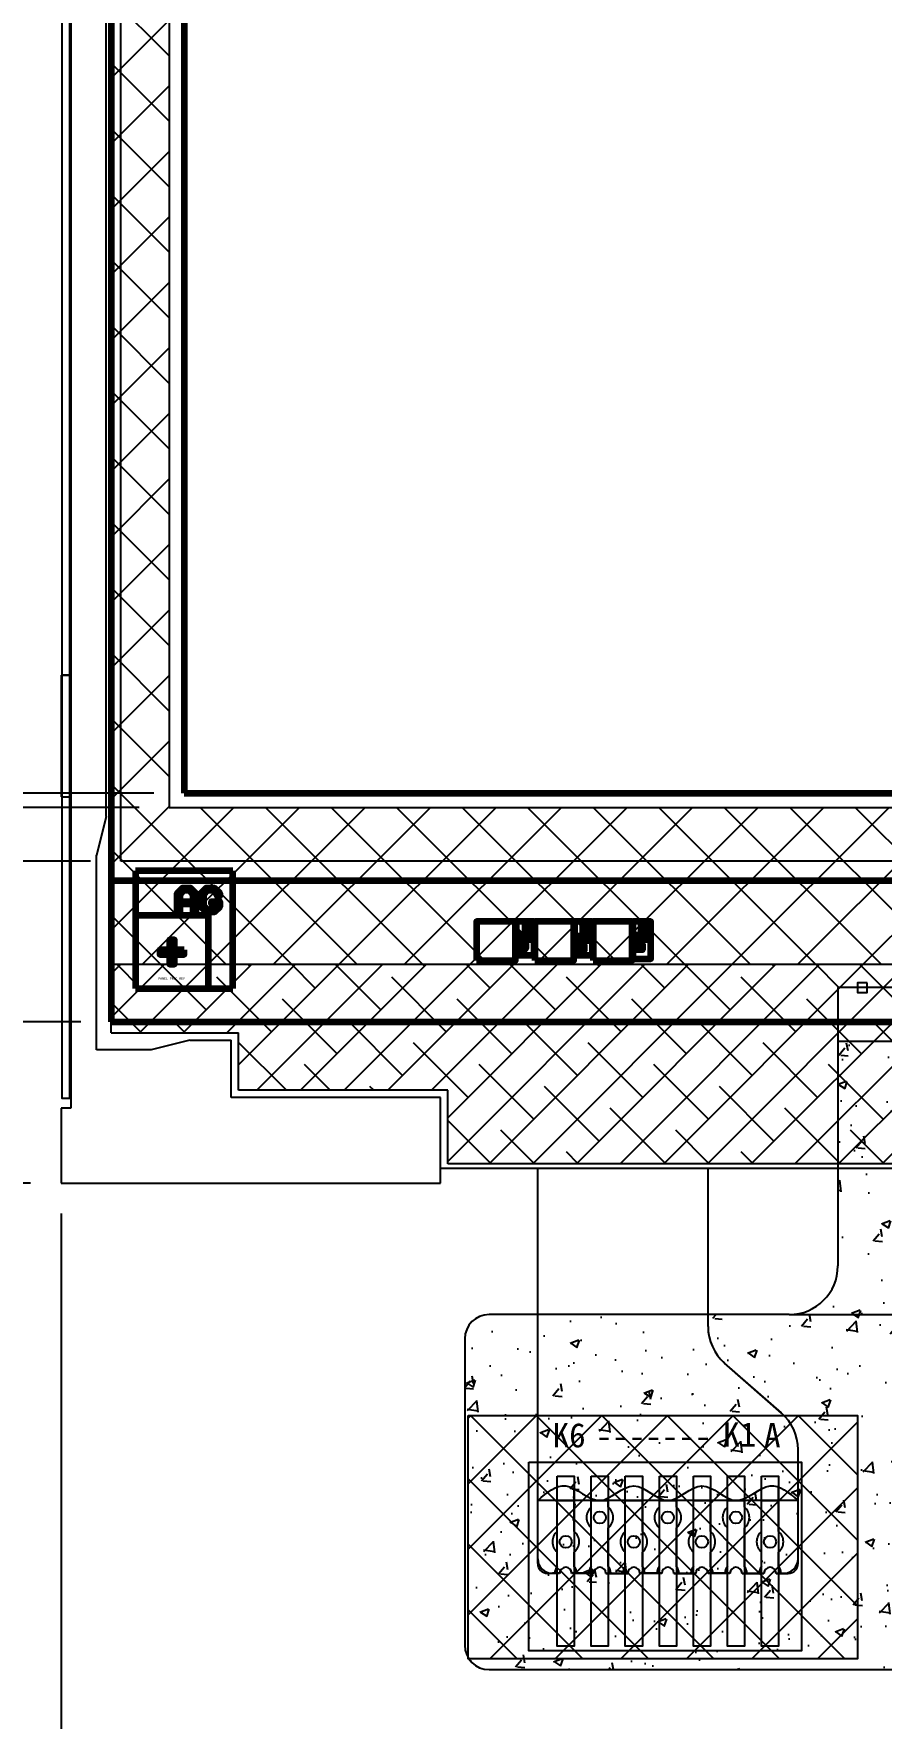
# Model space of a CAD drawing. Header units: millimetres. Extents: x -14728 to -14345, y -1653 to -1382.
# Drawn here: x -14659.1 to -14641.67, y -1516.21 to -1481.58 of the extents above; entities that cross this region are included whole.
import ezdxf
from ezdxf.enums import TextEntityAlignment as Align

# ---------------------------------------------------------------- set-up
doc = ezdxf.new("R2010")
doc.units = ezdxf.units.MM
for name, color, linetype, lineweight in [('Baseline.drawing', 190, 'Continuous', 100), ('GATE.drawing', 3, 'Continuous', 100), ('TFT_line.drawing', 3, 'Continuous', 100)]:
    doc.layers.add(name, color=color, linetype=linetype, lineweight=lineweight)
for name, color, linetype in [('bezel', 6, 'Continuous'), ('BL_FPC', 40, 'Continuous'), ('DIM（标注）', 3, 'Continuous'), ('FPC', 41, 'Continuous'), ('house', 7, 'Continuous'), ('lcd', 4, 'Continuous'), ('T-SHADING黑白双面胶', 5, 'Continuous'), ('遮光胶带', 160, 'Continuous')]:
    doc.layers.add(name, color=color, linetype=linetype)
doc.styles.get("Standard").update_dxf_attribs({"font": 'SimSun.ttf'})
doc.styles.add('宋体', font='SimSun.ttf')
doc.dimstyles.new('副本 ISO-25', dxfattribs={"dimtxt": 3, "dimasz": 2, "dimexe": 1.25, "dimexo": 0.625, "dimtad": 1, "dimdsep": 46, "dimtxsty": '宋体', "dimcen": 2.5, "dimclrt": 256, "dimadec": 0, "dimazin": 0, "dimtfac": 1, "dimtmove": 0, "dimatfit": 3, "dimfxl": 1, "dimarcsym": 0})

# ---------------------------------------------------------------- blocks, each defined once
blk = doc.blocks.new('*D150')
at = {"layer": 'Defpoints', "color": 0, "transparency": 16777216}
for p in [(-14656.005, -1432.386), (-14664.056, -1497.186), (-14656.005, -1497.186)]:
    blk.add_point(p, dxfattribs=at)
at = {"layer": 'DIM（标注）', "color": 0, "lineweight": -2, "transparency": 16777216}
for p, q in [((-14656.63, -1432.386), (-14665.306, -1432.386)), ((-14664.056, -1434.386), (-14664.056, -1495.186)), ((-14656.63, -1497.186), (-14665.306, -1497.186))]:
    blk.add_line(p, q, dxfattribs=at)
at = {"layer": 'DIM（标注）', "color": 0, "transparency": 16777216}
for points in [[(-14664.389, -1434.386), (-14663.722, -1434.386), (-14664.056, -1432.386)], [(-14664.389, -1495.186), (-14663.722, -1495.186), (-14664.056, -1497.186)]]:
    blk.add_solid(points, dxfattribs=at)
at = {"layer": 'DIM（标注）', "transparency": 16777216, "insert": (-14666.591, -1464.786), "char_height": 3, "attachment_point": 5, "rotation": 90, "style": '宋体'}
blk.add_mtext('64.8 (LCD A.A)', dxfattribs=at)
blk = doc.blocks.new('*D152')
at = {"layer": 'Defpoints', "color": 0, "transparency": 16777216}
for p in [(-14657.305, -1431.086), (-14674.882, -1498.586), (-14657.305, -1498.586)]:
    blk.add_point(p, dxfattribs=at)
at = {"layer": 'DIM（标注）', "color": 0, "lineweight": -2, "transparency": 16777216}
for p, q in [((-14657.93, -1431.086), (-14676.132, -1431.086)), ((-14674.882, -1433.086), (-14674.882, -1496.586)), ((-14657.93, -1498.586), (-14676.132, -1498.586))]:
    blk.add_line(p, q, dxfattribs=at)
at = {"layer": 'DIM（标注）', "color": 0, "transparency": 16777216}
for points in [[(-14675.216, -1433.086), (-14674.549, -1433.086), (-14674.882, -1431.086)], [(-14675.216, -1496.586), (-14674.549, -1496.586), (-14674.882, -1498.586)]]:
    blk.add_solid(points, dxfattribs=at)
at = {"layer": 'DIM（标注）', "transparency": 16777216, "insert": (-14677.418, -1464.836), "char_height": 3, "attachment_point": 5, "rotation": 90, "style": '宋体'}
blk.add_mtext('67.5%%P0.2 (POL)', dxfattribs=at)
blk = doc.blocks.new('*D154')
at = {"layer": 'Defpoints', "color": 0, "transparency": 16777216}
for p in [(-14657.505, -1430.886), (-14679.781, -1501.886), (-14657.505, -1501.886)]:
    blk.add_point(p, dxfattribs=at)
at = {"layer": 'DIM（标注）', "color": 0, "lineweight": -2, "transparency": 16777216}
for p, q in [((-14658.13, -1430.886), (-14681.031, -1430.886)), ((-14679.781, -1432.886), (-14679.781, -1499.886)), ((-14658.13, -1501.886), (-14681.031, -1501.886))]:
    blk.add_line(p, q, dxfattribs=at)
at = {"layer": 'DIM（标注）', "color": 0, "transparency": 16777216}
for points in [[(-14680.114, -1432.886), (-14679.448, -1432.886), (-14679.781, -1430.886)], [(-14680.114, -1499.886), (-14679.448, -1499.886), (-14679.781, -1501.886)]]:
    blk.add_solid(points, dxfattribs=at)
at = {"layer": 'DIM（标注）', "transparency": 16777216, "insert": (-14682.317, -1466.386), "char_height": 3, "attachment_point": 5, "rotation": 90, "style": '宋体'}
blk.add_mtext('71%%P0.2 (LCD)', dxfattribs=at)
blk = doc.blocks.new('*D165')
at = {"layer": 'Defpoints', "color": 0, "transparency": 16777216}
for p in [(-14658.535, -1429.206), (-14684.621, -1505.206), (-14658.535, -1505.206)]:
    blk.add_point(p, dxfattribs=at)
at = {"layer": 'DIM（标注）', "color": 0, "lineweight": -2, "transparency": 16777216}
for p, q in [((-14659.16, -1429.206), (-14685.871, -1429.206)), ((-14684.621, -1431.206), (-14684.621, -1503.206)), ((-14659.16, -1505.206), (-14685.871, -1505.206))]:
    blk.add_line(p, q, dxfattribs=at)
at = {"layer": 'DIM（标注）', "color": 0, "transparency": 16777216}
for points in [[(-14684.954, -1431.206), (-14684.287, -1431.206), (-14684.621, -1429.206)], [(-14684.954, -1503.206), (-14684.287, -1503.206), (-14684.621, -1505.206)]]:
    blk.add_solid(points, dxfattribs=at)
at = {"layer": 'DIM（标注）', "transparency": 16777216, "insert": (-14687.156, -1467.206), "char_height": 3, "attachment_point": 5, "rotation": 90, "style": '宋体'}
blk.add_mtext('76%%P0.2 (BL)', dxfattribs=at)
blk = doc.blocks.new('*D166')
at = {"layer": 'Defpoints', "color": 0, "transparency": 16777216}
for p in [(-14684.621, -1505.206), (-14658.535, -1505.206), (-14636.405, -1529.236)]:
    blk.add_point(p, dxfattribs=at)
at = {"layer": 'DIM（标注）', "color": 0, "lineweight": -2, "transparency": 16777216}
for p, q in [((-14659.16, -1505.206), (-14685.871, -1505.206)), ((-14684.621, -1527.236), (-14684.621, -1507.206)), ((-14637.03, -1529.236), (-14685.871, -1529.236))]:
    blk.add_line(p, q, dxfattribs=at)
at = {"layer": 'DIM（标注）', "color": 0, "transparency": 16777216}
for points in [[(-14684.954, -1507.206), (-14684.287, -1507.206), (-14684.621, -1505.206)], [(-14684.954, -1527.236), (-14684.287, -1527.236), (-14684.621, -1529.236)]]:
    blk.add_solid(points, dxfattribs=at)
at = {"layer": 'DIM（标注）', "transparency": 16777216, "insert": (-14686.863, -1517.221), "char_height": 3, "attachment_point": 5, "rotation": 90, "style": '宋体'}
blk.add_mtext('24.03%%P0.5', dxfattribs=at)
blk = doc.blocks.new('*D158')
at = {"layer": 'Defpoints', "color": 0, "transparency": 16777216}
for p in [(-14658.535, -1505.206), (-14637.205, -1528.936), (-14637.205, -1543.776)]:
    blk.add_point(p, dxfattribs=at)
at = {"layer": 'DIM（标注）', "color": 0, "lineweight": -2, "transparency": 16777216}
for p, q in [((-14658.535, -1505.831), (-14658.535, -1545.026)), ((-14637.205, -1529.561), (-14637.205, -1545.026)), ((-14656.535, -1543.776), (-14639.205, -1543.776))]:
    blk.add_line(p, q, dxfattribs=at)
at = {"layer": 'DIM（标注）', "color": 0, "transparency": 16777216}
for points in [[(-14656.535, -1543.443), (-14656.535, -1544.11), (-14658.535, -1543.776)], [(-14639.205, -1543.443), (-14639.205, -1544.11), (-14637.205, -1543.776)]]:
    blk.add_solid(points, dxfattribs=at)
at = {"layer": 'DIM（标注）', "transparency": 16777216, "insert": (-14647.87, -1541.534), "char_height": 3, "attachment_point": 5, "style": '宋体'}
blk.add_mtext('21.3%%P0.5', dxfattribs=at)
blk = doc.blocks.new('BL20260327')
at = {"layer": 'T-SHADING黑白双面胶', "ltscale": 0.2}
h = blk.add_hatch(dxfattribs=at)
h.set_pattern_fill('ANSI37,_O', color=256, scale=0.3)
h.set_pattern_definition([(45, (-15383.404, 139.4954), (-0.6735192, 0.6735192), []), (135, (-15383.404, 139.4954), (-0.6735192, -0.6735192), [])])
h.paths.add_polyline_path([(-14838.024, -1518.565), (-14838.024, -1448.745), (-14889.624, -1448.745), (-14889.624, -1518.565)])
h.paths.add_polyline_path([(-14839.224, -1515.345), (-14888.424, -1515.345), (-14888.424, -1449.945), (-14839.224, -1449.945)], flags=16)
at = {"layer": '遮光胶带'}
h = blk.add_hatch(dxfattribs=at)
h.set_pattern_fill('ANSI38,_O', color=201, scale=0.2)
h.set_pattern_definition([(45, (-15383.404, 139.4954), (-0.4490128, 0.4490128), []), (135, (-15383.404, 139.4954), (-1.34703842, 0.4490128), [1.5875, -0.9525])])
h.paths.add_polyline_path([(-14840.703, -1519.975), (-14838.024, -1519.975), (-14838.024, -1518.565), (-14889.624, -1518.565), (-14889.624, -1519.975), (-14887.004, -1519.975), (-14887.004, -1521.155), (-14882.704, -1521.155), (-14882.704, -1522.665), (-14847.354, -1522.665), (-14847.354, -1521.155), (-14840.703, -1521.155)])
at = {"layer": 'bezel'}
blk.add_lwpolyline([(-14890.479, -1521.325), (-14890.629, -1521.325), (-14890.629, -1449.265), (-14890.479, -1449.265)], close=True, dxfattribs=at)
at = {"layer": 'BL_FPC'}
for p, q in [((-14880.854, -1530.885), (-14880.854, -1522.765)), ((-14877.354, -1526.01), (-14877.354, -1522.765)), ((-14875.844, -1527.789), (-14877.014, -1526.761)), ((-14875.504, -1530.885), (-14875.504, -1528.54)), ((-14880.454, -1530.224), (-14880.454, -1529.309)), ((-14880.104, -1530.224), (-14880.104, -1529.345)), ((-14879.754, -1529.724), (-14879.754, -1529.545)), ((-14879.404, -1529.724), (-14879.404, -1529.535)), ((-14879.054, -1530.224), (-14879.054, -1529.33)), ((-14878.704, -1530.224), (-14878.704, -1529.332)), ((-14878.354, -1529.724), (-14878.354, -1529.538)), ((-14878.004, -1529.724), (-14878.004, -1529.538)), ((-14877.654, -1530.224), (-14877.654, -1529.332)), ((-14877.304, -1530.224), (-14877.304, -1529.33)), ((-14876.954, -1529.724), (-14876.954, -1529.535)), ((-14876.604, -1529.724), (-14876.604, -1529.545)), ((-14876.254, -1530.224), (-14876.254, -1529.345)), ((-14875.904, -1530.224), (-14875.904, -1529.309)), ((-14879.754, -1530.943), (-14879.754, -1530.149)), ((-14879.404, -1530.943), (-14879.404, -1530.149)), ((-14878.354, -1530.943), (-14878.354, -1530.149)), ((-14878.004, -1530.943), (-14878.004, -1530.149)), ((-14876.954, -1530.943), (-14876.954, -1530.149)), ((-14876.604, -1530.943), (-14876.604, -1530.149)), ((-14880.454, -1530.943), (-14880.454, -1530.649)), ((-14880.104, -1530.943), (-14880.104, -1530.649)), ((-14879.054, -1530.943), (-14879.054, -1530.649)), ((-14878.704, -1530.943), (-14878.704, -1530.649)), ((-14877.654, -1530.943), (-14877.654, -1530.649)), ((-14877.304, -1530.943), (-14877.304, -1530.649)), ((-14876.254, -1530.943), (-14876.254, -1530.649)), ((-14875.904, -1530.943), (-14875.904, -1530.649)), ((-14880.404, -1531.085), (-14880.654, -1531.085)), ((-14879.704, -1531.085), (-14880.154, -1531.085)), ((-14879.454, -1531.085), (-14879.004, -1531.085)), ((-14878.304, -1531.085), (-14878.754, -1531.085)), ((-14878.054, -1531.085), (-14877.604, -1531.085)), ((-14876.904, -1531.085), (-14877.354, -1531.085)), ((-14876.654, -1531.085), (-14876.204, -1531.085)), ((-14875.954, -1531.085), (-14875.704, -1531.085))]:
    blk.add_line(p, q, dxfattribs=at)
for centre in [(-14879.579, -1529.936), (-14878.179, -1529.936), (-14876.779, -1529.936), (-14880.279, -1530.436), (-14878.879, -1530.436), (-14877.479, -1530.436), (-14876.079, -1530.436)]:
    blk.add_circle(centre, 0.125, dxfattribs=at)
for centre, radius, start, end in [((-14876.354, -1526.01), 1, 180, 228.7006), ((-14876.504, -1528.54), 1, 0, 48.7006), ((-14879.579, -1529.936), 0.275, 129.5212, 230.4788), ((-14879.579, -1529.936), 0.275, 129.5212, 230.4788), ((-14879.579, -1529.936), 0.275, 309.5212, 50.4788), ((-14879.579, -1529.936), 0.275, 309.5212, 50.4788), ((-14878.179, -1529.936), 0.275, 129.5212, 230.4788), ((-14878.179, -1529.936), 0.275, 129.5212, 230.4788), ((-14878.179, -1529.936), 0.275, 309.5212, 50.4788), ((-14878.179, -1529.936), 0.275, 309.5212, 50.4788), ((-14876.779, -1529.936), 0.275, 129.5212, 230.4788), ((-14876.779, -1529.936), 0.275, 129.5212, 230.4788), ((-14876.779, -1529.936), 0.275, 309.5212, 50.4788), ((-14876.779, -1529.936), 0.275, 309.5212, 50.4788), ((-14880.279, -1530.436), 0.275, 129.5212, 230.4788), ((-14880.279, -1530.436), 0.275, 129.5212, 230.4788), ((-14880.279, -1530.436), 0.275, 309.5212, 50.4788), ((-14880.279, -1530.436), 0.275, 309.5212, 50.4788), ((-14878.879, -1530.436), 0.275, 129.5212, 230.4788), ((-14878.879, -1530.436), 0.275, 129.5212, 230.4788), ((-14878.879, -1530.436), 0.275, 309.5212, 50.4788), ((-14878.879, -1530.436), 0.275, 309.5212, 50.4788), ((-14877.479, -1530.436), 0.275, 129.5212, 230.4788), ((-14877.479, -1530.436), 0.275, 129.5212, 230.4788), ((-14877.479, -1530.436), 0.275, 309.5212, 50.4788), ((-14877.479, -1530.436), 0.275, 309.5212, 50.4788), ((-14876.079, -1530.436), 0.275, 129.5212, 230.4788), ((-14876.079, -1530.436), 0.275, 129.5212, 230.4788), ((-14876.079, -1530.436), 0.275, 309.5212, 50.4788), ((-14876.079, -1530.436), 0.275, 309.5212, 50.4788), ((-14880.654, -1530.885), 0.2, 180, 270), ((-14880.279, -1531.085), 0.225, 141.0576, 180), ((-14880.279, -1531.085), 0.225, 141.0576, 180), ((-14880.279, -1531.085), 0.125, 0, 180), ((-14880.279, -1531.085), 0.125, 0, 180), ((-14880.279, -1531.085), 0.225, 0, 38.9424), ((-14880.279, -1531.085), 0.225, 0, 38.9424), ((-14879.579, -1531.085), 0.225, 141.0576, 180), ((-14879.579, -1531.085), 0.225, 141.0576, 180), ((-14879.579, -1531.085), 0.125, 0, 180), ((-14879.579, -1531.085), 0.125, 0, 180), ((-14879.579, -1531.085), 0.225, 0, 38.9424), ((-14879.579, -1531.085), 0.225, 0, 38.9424), ((-14878.879, -1531.085), 0.225, 141.0576, 180), ((-14878.879, -1531.085), 0.225, 141.0576, 180), ((-14878.879, -1531.085), 0.125, 0, 180), ((-14878.879, -1531.085), 0.125, 0, 180), ((-14878.879, -1531.085), 0.225, 0, 38.9424), ((-14878.879, -1531.085), 0.225, 0, 38.9424), ((-14878.179, -1531.085), 0.225, 141.0576, 180), ((-14878.179, -1531.085), 0.225, 141.0576, 180), ((-14878.179, -1531.085), 0.125, 0, 180), ((-14878.179, -1531.085), 0.125, 0, 180), ((-14878.179, -1531.085), 0.225, 0, 38.9424), ((-14878.179, -1531.085), 0.225, 0, 38.9424), ((-14877.479, -1531.085), 0.225, 141.0576, 180), ((-14877.479, -1531.085), 0.225, 141.0576, 180), ((-14877.479, -1531.085), 0.125, 0, 180), ((-14877.479, -1531.085), 0.125, 0, 180), ((-14877.479, -1531.085), 0.225, 0, 38.9424), ((-14877.479, -1531.085), 0.225, 0, 38.9424), ((-14876.779, -1531.085), 0.225, 141.0576, 180), ((-14876.779, -1531.085), 0.225, 141.0576, 180), ((-14876.779, -1531.085), 0.125, 0, 180), ((-14876.779, -1531.085), 0.125, 0, 180), ((-14876.779, -1531.085), 0.225, 0, 38.9424), ((-14876.779, -1531.085), 0.225, 0, 38.9424), ((-14876.079, -1531.085), 0.225, 141.0576, 180), ((-14876.079, -1531.085), 0.225, 141.0576, 180), ((-14876.079, -1531.085), 0.125, 0, 180), ((-14876.079, -1531.085), 0.125, 0, 180), ((-14876.079, -1531.085), 0.225, 0, 38.9424), ((-14876.079, -1531.085), 0.225, 0, 38.9424), ((-14875.704, -1530.885), 0.2, 270, 0)]:
    blk.add_arc(centre, radius, start, end, dxfattribs=at)
blk.add_spline([(-14880.854, -1529.585), (-14880.279, -1529.285), (-14879.579, -1529.585), (-14878.879, -1529.285), (-14878.179, -1529.585), (-14877.479, -1529.285), (-14876.779, -1529.585), (-14876.079, -1529.285), (-14875.504, -1529.585)], degree=3, dxfattribs=at)
at = {"layer": 'house'}
for p, q in [((-14889.724, -1515.525), (-14889.724, -1450.475)), ((-14890.454, -1491.565), (-14890.454, -1512.275)), ((-14890.454, -1512.275), (-14890.454, -1521.525)), ((-14890.654, -1512.625), (-14890.654, -1515.125)), ((-14890.454, -1512.625), (-14890.654, -1512.625)), ((-14890.654, -1515.125), (-14890.454, -1515.125)), ((-14889.724, -1515.525), (-14889.924, -1516.325)), ((-14889.924, -1520.325), (-14889.924, -1516.325)), ((-14888.004, -1520.125), (-14888.804, -1520.325)), ((-14888.004, -1520.125), (-14887.154, -1520.125)), ((-14887.154, -1521.305), (-14887.154, -1520.125)), ((-14888.804, -1520.325), (-14889.924, -1520.325)), ((-14882.854, -1521.305), (-14887.154, -1521.305)), ((-14882.854, -1523.065), (-14882.854, -1521.305)), ((-14890.454, -1521.525), (-14890.654, -1521.525)), ((-14890.654, -1521.525), (-14890.654, -1523.065)), ((-14890.454, -1521.325), (-14890.629, -1521.325)), ((-14847.204, -1522.765), (-14882.854, -1522.765)), ((-14890.654, -1523.065), (-14882.854, -1523.065))]:
    blk.add_line(p, q, dxfattribs=at)
at = {"layer": 'T-SHADING黑白双面胶'}
for p, q in [((-14889.624, -1518.565), (-14838.024, -1518.565)), ((-14889.624, -1519.975), (-14887.004, -1519.975)), ((-14887.004, -1521.155), (-14887.004, -1519.975)), ((-14882.704, -1521.155), (-14887.004, -1521.155)), ((-14882.704, -1522.665), (-14882.704, -1521.155)), ((-14847.354, -1522.665), (-14882.704, -1522.665))]:
    blk.add_line(p, q, dxfattribs=at)
blk.add_lwpolyline([(-14889.624, -1519.975), (-14889.624, -1448.745), (-14838.024, -1448.745), (-14838.024, -1519.975), (-14840.703, -1519.975), (-14840.703, -1521.155)], dxfattribs=at)
blk.add_lwpolyline([(-14888.424, -1449.945), (-14839.224, -1449.945), (-14839.224, -1515.345), (-14888.424, -1515.345)], close=True, dxfattribs=at)
at = {"char_height": 0.5, "width": 0.84097, "attachment_point": 1, "style": '宋体'}
for s, insert in [('K6', (-14880.549, -1527.995)), ('K1', (-14877.043, -1527.979)), ('A', (-14876.202, -1527.995)), ('-------', (-14879.664, -1528.011))]:
    blk.add_mtext(s, dxfattribs=dict(at, insert=insert))
blk = doc.blocks.new('*D175')
at = {"color": 0, "lineweight": -2, "transparency": 16777216}
for p, q in [((-14656.93, -1432.086), (-14671.052, -1432.086)), ((-14669.802, -1434.086), (-14669.802, -1495.486)), ((-14656.93, -1497.486), (-14671.052, -1497.486))]:
    blk.add_line(p, q, dxfattribs=at)
at = {"color": 0, "transparency": 16777216}
for points in [[(-14670.136, -1434.086), (-14669.469, -1434.086), (-14669.802, -1432.086)], [(-14670.136, -1495.486), (-14669.469, -1495.486), (-14669.802, -1497.486)]]:
    blk.add_solid(points, dxfattribs=at)
at = {"layer": 'Defpoints', "color": 0, "transparency": 16777216}
for p in [(-14656.305, -1432.086), (-14669.802, -1497.486), (-14656.305, -1497.486)]:
    blk.add_point(p, dxfattribs=at)
at = {"transparency": 16777216, "insert": (-14672.338, -1464.786), "char_height": 3, "attachment_point": 5, "rotation": 90, "style": '宋体'}
blk.add_mtext('65.4 (BL V.A)', dxfattribs=at)
blk = doc.blocks.new('et_name_l')
at = {"layer": 'GATE.drawing', "color": 3, "linetype": 'Continuous', "lineweight": 100}
for points in [[(-1.28, 0.077), (-0.91, 0.077), (-0.91, 0.766), (-0.98047, 0.766), (-0.98047, 0.449), (-0.95047, 0.449), (-0.95047, 0.389), (-1.01052, 0.389), (-1.04047, 0.419), (-1.01047, 0.449), (-0.98047, 0.449), (-0.98047, 0.766), (-1.095, 0.766), (-1.095, 0.493), (-1.08, 0.493), (-1.08, 0.343), (-1.11, 0.343), (-1.11, 0.333), (-1.08, 0.333), (-1.08, 0.318), (-1.095, 0.318), (-1.08, 0.303), (-1.08, 0.213), (-1.11, 0.183), (-1.2, 0.183), (-1.23, 0.213), (-1.23, 0.303), (-1.2, 0.333), (-1.17, 0.333), (-1.17, 0.303), (-1.185, 0.303), (-1.2, 0.288), (-1.2, 0.228), (-1.185, 0.213), (-1.125, 0.213), (-1.11, 0.228), (-1.11, 0.288), (-1.125, 0.303), (-1.125, 0.273), (-1.14, 0.273), (-1.14, 0.333), (-1.11, 0.333), (-1.11, 0.343), (-1.23, 0.343), (-1.23, 0.493), (-1.2, 0.493), (-1.2, 0.373), (-1.17, 0.373), (-1.17, 0.463), (-1.14, 0.463), (-1.14, 0.373), (-1.11, 0.373), (-1.11, 0.493), (-1.095, 0.493), (-1.095, 0.766), (-1.28, 0.766)], [(-0.08, 0.077), (0.29, 0.077), (0.29, 0.766), (0.21953, 0.766), (0.21953, 0.43), (0.24953, 0.43), (0.24953, 0.37), (0.18948, 0.37), (0.15953, 0.4), (0.18953, 0.43), (0.21953, 0.43), (0.21953, 0.766), (0.09, 0.766), (0.09, 0.474), (0.12, 0.474), (0.12, 0.444), (0.075, 0.444), (0.06, 0.429), (0.06, 0.354), (0.12, 0.354), (0.12, 0.324), (0.045, 0.324), (0.045, 0.314), (0.09, 0.314), (0.12, 0.284), (0.12, 0.164), (-0.03, 0.164), (-0.03, 0.284), (0, 0.314), (0.045, 0.314), (0.045, 0.324), (-0.03, 0.324), (-0.03, 0.444), (0, 0.474), (0.03, 0.474), (0.045, 0.459), (0.06, 0.474), (0.09, 0.474), (0.09, 0.766), (-0.08, 0.766)], [(1.12, 0), (1.49, 0), (1.49, 0.766), (1.41953, 0.766), (1.41953, 0.449), (1.44953, 0.449), (1.44953, 0.389), (1.38948, 0.389), (1.35953, 0.419), (1.38953, 0.449), (1.41953, 0.449), (1.41953, 0.766), (1.29, 0.766), (1.29, 0.493), (1.32, 0.493), (1.32, 0.478), (1.305, 0.478), (1.32, 0.463), (1.32, 0.373), (1.29, 0.343), (1.245, 0.343), (1.245, 0.333), (1.29, 0.333), (1.32, 0.303), (1.32, 0.183), (1.17, 0.183), (1.17, 0.303), (1.2, 0.333), (1.245, 0.333), (1.245, 0.343), (1.2, 0.343), (1.17, 0.373), (1.17, 0.463), (1.2, 0.493), (1.23, 0.493), (1.23, 0.463), (1.215, 0.463), (1.2, 0.448), (1.2, 0.388), (1.215, 0.373), (1.275, 0.373), (1.29, 0.388), (1.29, 0.448), (1.275, 0.463), (1.275, 0.433), (1.26, 0.433), (1.26, 0.493), (1.29, 0.493), (1.29, 0.766), (1.12, 0.766)], [(0, 0.354), (0, 0.429), (0.015, 0.444), (0.03, 0.429), (0.03, 0.354)], [(0, 0.194), (0, 0.269), (0.015, 0.284), (0.075, 0.284), (0.09, 0.269), (0.09, 0.194)], [(1.2, 0.213), (1.2, 0.288), (1.215, 0.303), (1.275, 0.303), (1.29, 0.288), (1.29, 0.213)]]:
    blk.add_lwpolyline(points, close=True, dxfattribs=at)
blk = doc.blocks.new('et_pad_uint')
at = {"layer": 'GATE.drawing', "color": 3, "linetype": 'Continuous', "lineweight": 100}
blk.add_lwpolyline([(-0.0005, -0.0005), (0.8005, -0.0005), (0.8005, 0.8005), (-0.0005, 0.8005)], close=True, dxfattribs=at)
blk = doc.blocks.new('mark_process')
at = {"layer": 'Baseline.drawing', "color": 190, "linetype": 'Continuous', "lineweight": 100}
blk.add_lwpolyline([(-0.001, -0.001), (0.001, -0.001), (0.001, 0.001), (-0.001, 0.001)], close=True, dxfattribs=at)
at = {"layer": 'GATE.drawing', "color": 3, "linetype": 'Continuous', "lineweight": 100}
blk.add_lwpolyline([(0.25, 0.05), (0.05, 0.05), (0.05, 0.25), (-0.05, 0.25), (-0.05, 0.05), (-0.25, 0.05), (-0.25, -0.05), (-0.05, -0.05), (-0.05, -0.25), (0.05, -0.25), (0.05, -0.05), (0.25, -0.05)], close=True, dxfattribs=at)
at = {"layer": 'TFT_line.drawing', "color": 3, "linetype": 'Continuous', "lineweight": 100}
blk.add_lwpolyline([(-0.75, -0.75), (0.75, -0.75), (0.75, 0.75), (-0.75, 0.75)], close=True, dxfattribs=at)
blk.add_text('PANEL PROC KEY', height=0.05, dxfattribs=at).set_placement((-0.007, -0.5425), align=Align.MIDDLE_CENTER)
blk = doc.blocks.new('zw$6EA4')
at = {"color": 6}
for p, q in [((-25.6, -33.8), (-25.6, 33.7)), ((25.6, -33.8), (-25.6, -33.8))]:
    blk.add_line(p, q, dxfattribs=at)
at = {"layer": 'lcd', "color": 4, "linetype": 'Continuous', "lineweight": 100}
for p, q in [((-25.8, 33.9), (-25.8, -34.2)), ((-25.8, 33.9), (-25.8, -37.1)), ((-25.8, -34.2), (25.8, -34.2)), ((-25.3, -36.42), (-23.3, -36.42)), ((-25.8, -37.1), (25.8, -37.1))]:
    blk.add_line(p, q, dxfattribs=at)
at = {"layer": 'lcd', "color": 2, "linetype": 'Continuous', "lineweight": 100}
for p, q in [((-23.3, -34), (-25.3, -34)), ((-25.3, -34), (-25.3, -36.42)), ((-23.3, -36.42), (-23.3, -34))]:
    blk.add_line(p, q, dxfattribs=at)
at = {"layer": 'lcd', "color": 4, "linetype": 'Continuous', "lineweight": 100}
blk.add_lwpolyline([(-24.3, -32.4), (24.3, -32.4), (24.3, 32.4), (-24.3, 32.4)], close=True, dxfattribs=at)
at = {"layer": 'lcd', "color": 2, "linetype": 'Continuous', "lineweight": 100}
for points in [[(-24.44491, -34.85), (-24.44491, -34.461), (-24.33391, -34.35), (-24.16741, -34.35), (-24.05641, -34.461), (-24.05641, -34.85), (-24.11191, -34.85), (-24.11191, -34.6835), (-24.38941, -34.6835), (-24.38941, -34.628), (-24.11191, -34.628), (-24.11191, -34.489), (-24.19491, -34.4055), (-24.30641, -34.4055), (-24.38941, -34.489), (-24.38941, -34.85)], [(-23.84541, -34.85), (-23.95641, -34.739), (-23.95641, -34.461), (-23.84541, -34.35), (-23.67891, -34.35), (-23.56791, -34.461), (-23.56791, -34.5165), (-23.62341, -34.5165), (-23.62341, -34.489), (-23.70641, -34.4055), (-23.81791, -34.4055), (-23.90091, -34.489), (-23.90091, -34.711), (-23.81791, -34.7945), (-23.70641, -34.7945), (-23.62341, -34.711), (-23.62341, -34.6835), (-23.73441, -34.6835), (-23.73441, -34.628), (-23.56791, -34.628), (-23.56791, -34.739), (-23.67891, -34.85)]]:
    blk.add_lwpolyline(points, close=True, dxfattribs=at)
at = {"color": 1, "linetype": 'Continuous', "lineweight": 100}
for name, p in [('et_pad_uint', (-18.29, -35.842)), ('et_name_l', (-16.195, -35.8075)), ('et_pad_uint', (-17.09, -35.842)), ('et_pad_uint', (-15.89, -35.842))]:
    blk.add_blockref(name, p, dxfattribs=at)
at = {"layer": 'lcd', "color": 4, "linetype": 'Continuous', "lineweight": 100, "row_count": 1, "column_count": 2, "row_spacing": 1.502, "column_spacing": 49.1}
blk.add_blockref('mark_process', (-24.55, -35.67), dxfattribs=at)

msp = doc.modelspace()

# ---------------------------------------------------------------- hatches: boundary and pattern name
at = {"layer": 'FPC'}
h = msp.add_hatch(dxfattribs=at)
h.set_pattern_fill('AR-CONC', color=250, scale=0.01, style=0)
h.set_pattern_definition([(50, (22.0583, 0.2078), (1.82184669, -0.15939086), [0.1905, -2.0955]), (355, (22.0583, 0.2078), (-0.35242826, 1.91056643), [0.1524, -1.6764]), (100.451, (22.2101, 0.1945), (1.46942502, 1.75116688), [0.1619, -1.7809]), (46.1842, (22.0583, 0.7158), (2.7107904, -0.42042328), [0.28575, -3.14325]), (96.6356, (22.2842, 0.6808), (2.37404234, 2.47425556), [0.24285, -2.67135]), (351.184, (22.0583, 0.7158), (2.37404606, 2.4742512), [0.2286, -2.5146]), (21, (22.3123, 0.5888), (1.5161488, -1.02265519), [0.1905, -2.0955]), (326, (22.3123, 0.5888), (0.61802028, 1.84187966), [0.1524, -1.6764]), (71.4514, (22.4387, 0.5036), (2.1341649, 0.81922858), [0.1619, -1.7809]), (37.5, (22.0583, 0.2078), (0.030886033, 0.84555039), [0, -1.65608, 0, -1.7018, 0, -1.68275]), (7.5, (22.0583, 0.2078), (0.668196625, 1.00180575), [0, -0.97028, 0, -1.61798, 0, -0.64135]), (327.5, (21.4919, 0.2078), (1.355905952, -0.05728744), [0, -0.635, 0, -1.9812, 0, -2.6289]), (317.5, (21.2379, 0.2078), (1.48129181, 0.25426491), [0, -0.8255, 0, -1.31572, 0, -1.8669])])
edge = h.paths.add_edge_path()
edge.add_line((-14637.205, -1523.236), (-14626.205, -1523.236))
edge.add_line((-14626.205, -1523.236), (-14626.205, -1516.206))
edge.add_arc((-14625.205, -1516.206), 1, 90, 180, ccw=False)
edge.add_line((-14625.205, -1515.206), (-14621.375, -1515.206))
edge.add_arc((-14621.375, -1514.706), 0.5, 270, 360)
edge.add_line((-14620.875, -1514.706), (-14620.875, -1507.946))
edge.add_line((-14620.875, -1507.946), (-14620.875, -1502.286))
edge.add_line((-14620.875, -1502.286), (-14642.565, -1502.286))
edge.add_line((-14642.565, -1502.286), (-14642.565, -1506.906))
edge.add_arc((-14643.565, -1506.906), 1, -90, 0, ccw=False)
edge.add_line((-14643.565, -1507.906), (-14649.735, -1507.906))
edge.add_arc((-14649.735, -1508.406), 0.5, 90, 180)
edge.add_line((-14650.235, -1508.406), (-14650.235, -1514.706))
edge.add_arc((-14649.735, -1514.706), 0.5, 180, 270)
edge.add_line((-14649.735, -1515.206), (-14638.205, -1515.206))
edge.add_arc((-14638.205, -1516.206), 1, 0, 90, ccw=False)
edge.add_line((-14637.205, -1516.206), (-14637.205, -1523.236))
h = msp.add_hatch(dxfattribs=at)
h.set_pattern_fill('ANSI37', color=2, scale=0.3)
h.set_pattern_definition([(45, (475.1084, 2.0634), (-0.67351921, 0.67351921), []), (135, (475.1084, 2.0634), (-0.67351921, -0.67351921), [])])
h.paths.add_polyline_path([(-14650.163, -1509.984), (-14650.163, -1514.984), (-14642.163, -1514.984), (-14642.163, -1509.984)])

# ---------------------------------------------------------------- linework, layer by layer
msp.add_lwpolyline([(-14641.965, -1501.086), (-14642.165, -1501.086), (-14642.165, -1501.286), (-14641.965, -1501.286)], close=True)
msp.add_lwpolyline([(-14641.965, -1501.086), (-14642.165, -1501.086), (-14642.165, -1501.286), (-14641.965, -1501.286)], close=True)
at = {"layer": 'bezel'}
msp.add_lwpolyline([(-14658.36, -1503.466), (-14658.51, -1503.466), (-14658.51, -1431.406), (-14658.36, -1431.406)], close=True, dxfattribs=at)
at = {"layer": 'BL_FPC'}
for p, q in [((-14648.735, -1512.926), (-14648.735, -1504.906)), ((-14645.235, -1508.151), (-14645.235, -1504.906)), ((-14643.725, -1509.93), (-14644.895, -1508.903)), ((-14643.385, -1512.926), (-14643.385, -1510.682)), ((-14643.385, -1511.726), (-14648.735, -1511.726)), ((-14643.385, -1511.726), (-14648.735, -1511.726)), ((-14648.335, -1512.366), (-14648.335, -1511.726)), ((-14648.335, -1511.726), (-14647.985, -1511.726)), ((-14648.335, -1512.366), (-14648.335, -1511.726)), ((-14648.335, -1511.726), (-14647.985, -1511.726)), ((-14647.985, -1512.366), (-14647.985, -1511.726)), ((-14647.985, -1512.366), (-14647.985, -1511.726)), ((-14647.635, -1511.866), (-14647.635, -1511.726)), ((-14647.635, -1511.726), (-14647.285, -1511.726)), ((-14647.635, -1511.866), (-14647.635, -1511.726)), ((-14647.635, -1511.726), (-14647.285, -1511.726)), ((-14647.285, -1511.866), (-14647.285, -1511.726)), ((-14647.285, -1511.866), (-14647.285, -1511.726)), ((-14646.935, -1512.366), (-14646.935, -1511.726)), ((-14646.935, -1511.726), (-14646.585, -1511.726)), ((-14646.935, -1512.366), (-14646.935, -1511.726)), ((-14646.935, -1511.726), (-14646.585, -1511.726)), ((-14646.585, -1512.366), (-14646.585, -1511.726)), ((-14646.585, -1512.366), (-14646.585, -1511.726)), ((-14646.235, -1511.866), (-14646.235, -1511.726)), ((-14646.235, -1511.726), (-14645.885, -1511.726)), ((-14646.235, -1511.866), (-14646.235, -1511.726)), ((-14646.235, -1511.726), (-14645.885, -1511.726)), ((-14645.885, -1511.866), (-14645.885, -1511.726)), ((-14645.885, -1511.866), (-14645.885, -1511.726)), ((-14645.535, -1512.366), (-14645.535, -1511.726)), ((-14645.535, -1511.726), (-14645.185, -1511.726)), ((-14645.535, -1512.366), (-14645.535, -1511.726)), ((-14645.535, -1511.726), (-14645.185, -1511.726)), ((-14645.185, -1512.366), (-14645.185, -1511.726)), ((-14645.185, -1512.366), (-14645.185, -1511.726)), ((-14644.835, -1511.866), (-14644.835, -1511.726)), ((-14644.835, -1511.726), (-14644.485, -1511.726)), ((-14644.835, -1511.866), (-14644.835, -1511.726)), ((-14644.835, -1511.726), (-14644.485, -1511.726)), ((-14644.485, -1511.866), (-14644.485, -1511.726)), ((-14644.485, -1511.866), (-14644.485, -1511.726)), ((-14644.135, -1512.366), (-14644.135, -1511.726)), ((-14644.135, -1511.726), (-14643.785, -1511.726)), ((-14644.135, -1512.366), (-14644.135, -1511.726)), ((-14644.135, -1511.726), (-14643.785, -1511.726)), ((-14643.785, -1512.366), (-14643.785, -1511.726)), ((-14643.785, -1512.366), (-14643.785, -1511.726)), ((-14647.635, -1513.085), (-14647.635, -1512.29)), ((-14647.635, -1513.085), (-14647.635, -1512.29)), ((-14647.285, -1513.085), (-14647.285, -1512.29)), ((-14647.285, -1513.085), (-14647.285, -1512.29)), ((-14646.235, -1513.085), (-14646.235, -1512.29)), ((-14646.235, -1513.085), (-14646.235, -1512.29)), ((-14645.885, -1513.085), (-14645.885, -1512.29)), ((-14645.885, -1513.085), (-14645.885, -1512.29)), ((-14644.835, -1513.085), (-14644.835, -1512.29)), ((-14644.835, -1513.085), (-14644.835, -1512.29)), ((-14644.485, -1513.085), (-14644.485, -1512.29)), ((-14644.485, -1513.085), (-14644.485, -1512.29)), ((-14648.335, -1513.085), (-14648.335, -1512.79)), ((-14648.335, -1513.085), (-14648.335, -1512.79)), ((-14647.985, -1513.085), (-14647.985, -1512.79)), ((-14647.985, -1513.085), (-14647.985, -1512.79)), ((-14646.935, -1513.085), (-14646.935, -1512.79)), ((-14646.935, -1513.085), (-14646.935, -1512.79)), ((-14646.585, -1513.085), (-14646.585, -1512.79)), ((-14646.585, -1513.085), (-14646.585, -1512.79)), ((-14645.535, -1513.085), (-14645.535, -1512.79)), ((-14645.535, -1513.085), (-14645.535, -1512.79)), ((-14645.185, -1513.085), (-14645.185, -1512.79)), ((-14645.185, -1513.085), (-14645.185, -1512.79)), ((-14644.135, -1513.085), (-14644.135, -1512.79)), ((-14644.135, -1513.085), (-14644.135, -1512.79)), ((-14643.785, -1513.085), (-14643.785, -1512.79)), ((-14643.785, -1513.085), (-14643.785, -1512.79)), ((-14648.285, -1513.226), (-14648.435, -1513.226)), ((-14647.585, -1513.226), (-14648.035, -1513.226)), ((-14647.585, -1513.226), (-14648.035, -1513.226)), ((-14647.335, -1513.226), (-14646.885, -1513.226)), ((-14647.335, -1513.226), (-14646.885, -1513.226)), ((-14646.185, -1513.226), (-14646.635, -1513.226)), ((-14646.185, -1513.226), (-14646.635, -1513.226)), ((-14645.935, -1513.226), (-14645.485, -1513.226)), ((-14645.935, -1513.226), (-14645.485, -1513.226)), ((-14644.785, -1513.226), (-14645.235, -1513.226)), ((-14644.785, -1513.226), (-14645.235, -1513.226)), ((-14644.535, -1513.226), (-14644.085, -1513.226)), ((-14644.535, -1513.226), (-14644.085, -1513.226)), ((-14643.835, -1513.226), (-14643.685, -1513.226))]:
    msp.add_line(p, q, dxfattribs=at)
for centre in [(-14647.46, -1512.078), (-14647.46, -1512.078), (-14646.06, -1512.078), (-14646.06, -1512.078), (-14644.66, -1512.078), (-14644.66, -1512.078), (-14648.16, -1512.578), (-14648.16, -1512.578), (-14646.76, -1512.578), (-14646.76, -1512.578), (-14645.36, -1512.578), (-14645.36, -1512.578), (-14643.96, -1512.578), (-14643.96, -1512.578)]:
    msp.add_circle(centre, 0.125, dxfattribs=at)
for centre, radius, start, end in [((-14644.235, -1508.151), 1, 180, 228.7006), ((-14644.385, -1510.682), 1, 0, 48.7006), ((-14647.46, -1512.078), 0.275, 129.5212, 230.4788), ((-14647.46, -1512.078), 0.275, 129.5212, 230.4788), ((-14647.46, -1512.078), 0.275, 309.5212, 50.4788), ((-14647.46, -1512.078), 0.275, 309.5212, 50.4788), ((-14646.06, -1512.078), 0.275, 129.5212, 230.4788), ((-14646.06, -1512.078), 0.275, 129.5212, 230.4788), ((-14646.06, -1512.078), 0.275, 309.5212, 50.4788), ((-14646.06, -1512.078), 0.275, 309.5212, 50.4788), ((-14644.66, -1512.078), 0.275, 129.5212, 230.4788), ((-14644.66, -1512.078), 0.275, 129.5212, 230.4788), ((-14644.66, -1512.078), 0.275, 309.5212, 50.4788), ((-14644.66, -1512.078), 0.275, 309.5212, 50.4788), ((-14648.16, -1512.578), 0.275, 129.5212, 230.4788), ((-14648.16, -1512.578), 0.275, 129.5212, 230.4788), ((-14648.16, -1512.578), 0.275, 309.5212, 50.4788), ((-14648.16, -1512.578), 0.275, 309.5212, 50.4788), ((-14646.76, -1512.578), 0.275, 129.5212, 230.4788), ((-14646.76, -1512.578), 0.275, 129.5212, 230.4788), ((-14646.76, -1512.578), 0.275, 309.5212, 50.4788), ((-14646.76, -1512.578), 0.275, 309.5212, 50.4788), ((-14645.36, -1512.578), 0.275, 129.5212, 230.4788), ((-14645.36, -1512.578), 0.275, 129.5212, 230.4788), ((-14645.36, -1512.578), 0.275, 309.5212, 50.4788), ((-14645.36, -1512.578), 0.275, 309.5212, 50.4788), ((-14643.96, -1512.578), 0.275, 129.5212, 230.4788), ((-14643.96, -1512.578), 0.275, 129.5212, 230.4788), ((-14643.96, -1512.578), 0.275, 309.5212, 50.4788), ((-14643.96, -1512.578), 0.275, 309.5212, 50.4788), ((-14648.435, -1512.926), 0.3, 180, 270), ((-14643.685, -1512.926), 0.3, 270, 0), ((-14648.16, -1513.226), 0.225, 141.0576, 180), ((-14648.16, -1513.226), 0.225, 141.0576, 180), ((-14648.16, -1513.226), 0.125, 0, 180), ((-14648.16, -1513.226), 0.125, 0, 180), ((-14648.16, -1513.226), 0.225, 0, 38.9424), ((-14648.16, -1513.226), 0.225, 0, 38.9424), ((-14647.46, -1513.226), 0.225, 141.0576, 180), ((-14647.46, -1513.226), 0.225, 141.0576, 180), ((-14647.46, -1513.226), 0.125, 0, 180), ((-14647.46, -1513.226), 0.125, 0, 180), ((-14647.46, -1513.226), 0.225, 0, 38.9424), ((-14647.46, -1513.226), 0.225, 0, 38.9424), ((-14646.76, -1513.226), 0.225, 141.0576, 180), ((-14646.76, -1513.226), 0.225, 141.0576, 180), ((-14646.76, -1513.226), 0.125, 0, 180), ((-14646.76, -1513.226), 0.125, 0, 180), ((-14646.76, -1513.226), 0.225, 0, 38.9424), ((-14646.76, -1513.226), 0.225, 0, 38.9424), ((-14646.06, -1513.226), 0.225, 141.0576, 180), ((-14646.06, -1513.226), 0.225, 141.0576, 180), ((-14646.06, -1513.226), 0.125, 0, 180), ((-14646.06, -1513.226), 0.125, 0, 180), ((-14646.06, -1513.226), 0.225, 0, 38.9424), ((-14646.06, -1513.226), 0.225, 0, 38.9424), ((-14645.36, -1513.226), 0.225, 141.0576, 180), ((-14645.36, -1513.226), 0.225, 141.0576, 180), ((-14645.36, -1513.226), 0.125, 0, 180), ((-14645.36, -1513.226), 0.125, 0, 180), ((-14645.36, -1513.226), 0.225, 0, 38.9424), ((-14645.36, -1513.226), 0.225, 0, 38.9424), ((-14644.66, -1513.226), 0.225, 141.0576, 180), ((-14644.66, -1513.226), 0.225, 141.0576, 180), ((-14644.66, -1513.226), 0.125, 0, 180), ((-14644.66, -1513.226), 0.125, 0, 180), ((-14644.66, -1513.226), 0.225, 0, 38.9424), ((-14644.66, -1513.226), 0.225, 0, 38.9424), ((-14643.96, -1513.226), 0.225, 141.0576, 180), ((-14643.96, -1513.226), 0.225, 141.0576, 180), ((-14643.96, -1513.226), 0.125, 0, 180), ((-14643.96, -1513.226), 0.125, 0, 180), ((-14643.96, -1513.226), 0.225, 0, 38.9424), ((-14643.96, -1513.226), 0.225, 0, 38.9424)]:
    msp.add_arc(centre, radius, start, end, dxfattribs=at)
at = {"layer": 'DIM（标注）'}
msp.add_lwpolyline([(-14648.919, -1510.942), (-14643.313, -1510.942), (-14643.313, -1514.816), (-14648.919, -1514.816)], close=True, dxfattribs=at)
at = {"layer": 'FPC'}
for p, q in [((-14620.875, -1501.186), (-14642.565, -1501.186)), ((-14642.565, -1501.186), (-14642.565, -1506.906)), ((-14642.565, -1502.286), (-14620.875, -1502.286)), ((-14642.565, -1502.286), (-14642.565, -1506.906)), ((-14643.565, -1507.906), (-14649.735, -1507.906)), ((-14643.565, -1507.906), (-14620.875, -1507.906)), ((-14650.235, -1508.406), (-14650.235, -1514.706)), ((-14649.735, -1515.206), (-14638.205, -1515.206))]:
    msp.add_line(p, q, dxfattribs=at)
at = {"layer": 'FPC', "color": 2}
msp.add_lwpolyline([(-14650.163, -1509.984), (-14642.163, -1509.984), (-14642.163, -1514.984), (-14650.163, -1514.984)], close=True, dxfattribs=at)
at = {"layer": 'FPC'}
for points in [[(-14648.335, -1511.226), (-14647.985, -1511.226), (-14647.985, -1514.726), (-14648.335, -1514.726)], [(-14647.635, -1511.226), (-14647.285, -1511.226), (-14647.285, -1514.726), (-14647.635, -1514.726)], [(-14646.935, -1511.226), (-14646.585, -1511.226), (-14646.585, -1514.726), (-14646.935, -1514.726)], [(-14646.235, -1511.226), (-14645.885, -1511.226), (-14645.885, -1514.726), (-14646.235, -1514.726)], [(-14645.535, -1511.226), (-14645.185, -1511.226), (-14645.185, -1514.726), (-14645.535, -1514.726)], [(-14644.835, -1511.226), (-14644.485, -1511.226), (-14644.485, -1514.726), (-14644.835, -1514.726)], [(-14644.135, -1511.226), (-14643.785, -1511.226), (-14643.785, -1514.726), (-14644.135, -1514.726)]]:
    msp.add_lwpolyline(points, close=True, dxfattribs=at)
for centre, radius, start, end in [((-14643.565, -1506.906), 1, 270, 0), ((-14649.735, -1508.406), 0.5, 90, 180), ((-14649.735, -1514.706), 0.5, 180, 270)]:
    msp.add_arc(centre, radius, start, end, dxfattribs=at)
at = {"layer": 'house'}
for p, q in [((-14657.605, -1497.666), (-14657.605, -1432.616)), ((-14658.335, -1473.706), (-14658.335, -1494.416)), ((-14658.335, -1494.416), (-14658.335, -1503.666)), ((-14658.535, -1494.766), (-14658.535, -1497.266)), ((-14658.335, -1494.766), (-14658.535, -1494.766)), ((-14658.535, -1497.266), (-14658.335, -1497.266)), ((-14657.605, -1497.666), (-14657.805, -1498.466)), ((-14657.805, -1502.466), (-14657.805, -1498.466)), ((-14655.885, -1502.266), (-14656.685, -1502.466)), ((-14655.885, -1502.266), (-14655.035, -1502.266)), ((-14655.035, -1503.446), (-14655.035, -1502.266)), ((-14656.685, -1502.466), (-14657.805, -1502.466)), ((-14658.335, -1503.466), (-14658.51, -1503.466)), ((-14650.735, -1503.446), (-14655.035, -1503.446)), ((-14650.735, -1505.206), (-14650.735, -1503.446)), ((-14658.335, -1503.666), (-14658.535, -1503.666)), ((-14658.535, -1503.666), (-14658.535, -1505.206)), ((-14615.085, -1504.906), (-14650.735, -1504.906)), ((-14658.535, -1505.206), (-14650.735, -1505.206))]:
    msp.add_line(p, q, dxfattribs=at)

# ---------------------------------------------------------------- block references
msp.add_blockref('BL20260327', (232.119, 17.858))
at = {"color": 4}
msp.add_blockref('zw$6EA4', (-14631.705, -1464.786), dxfattribs=at)

# ---------------------------------------------------------------- texts
at = {"char_height": 0.5, "width": 0.84097, "attachment_point": 1, "style": '宋体'}
for s, insert in [('K6', (-14648.43, -1510.137)), ('K1', (-14644.925, -1510.121)), ('A', (-14644.084, -1510.137)), ('-------', (-14647.545, -1510.152))]:
    msp.add_mtext(s, dxfattribs=dict(at, insert=insert))

# ---------------------------------------------------------------- dimensions: what is measured, and where the dimension line sits
dim = msp.add_linear_dim(base=(-14669.802, -1497.486), p1=(-14656.305, -1432.086), p2=(-14656.305, -1497.486), angle=90, text='<> (BL V.A)', dimstyle='副本 ISO-25', override={"dimfxl": 0.8})
dim.commit()
dim.dimension.update_dxf_attribs({"geometry": '*D175', "text_midpoint": (-14672.338, -1464.786)})
at = {"layer": 'DIM（标注）'}
for base, p1, p2, text, picture, middle in [((-14684.621, -1505.206), (-14658.535, -1429.206), (-14658.535, -1505.206), '<>%%P0.2 (BL)', '*D165', (-14687.156, -1467.206)), ((-14679.781, -1501.886), (-14657.505, -1430.886), (-14657.505, -1501.886), '<>%%P0.2 (LCD)', '*D154', (-14682.317, -1466.386)), ((-14674.882, -1498.586), (-14657.305, -1431.086), (-14657.305, -1498.586), '<>%%P0.2 (POL)', '*D152', (-14677.418, -1464.836)), ((-14664.056, -1497.186), (-14656.005, -1432.386), (-14656.005, -1497.186), '<> (LCD A.A)', '*D150', (-14666.591, -1464.786)), ((-14684.621, -1505.206), (-14636.405, -1529.236), (-14658.535, -1505.206), '<>%%P0.5', '*D166', (-14686.863, -1517.221))]:
    dim = msp.add_linear_dim(base=base, p1=p1, p2=p2, angle=90, text=text, dimstyle='副本 ISO-25', dxfattribs=at)
    dim.commit()
    dim.dimension.update_dxf_attribs({"geometry": picture, "text_midpoint": middle})
dim = msp.add_linear_dim(base=(-14637.205, -1543.776), p1=(-14658.535, -1505.206), p2=(-14637.205, -1528.936), text='<>%%P0.5', dimstyle='副本 ISO-25', override={"dimdec": 1}, dxfattribs=at)
dim.commit()
dim.dimension.update_dxf_attribs({"geometry": '*D158', "text_midpoint": (-14647.87, -1541.534)})

doc.saveas('drawing.dxf')
